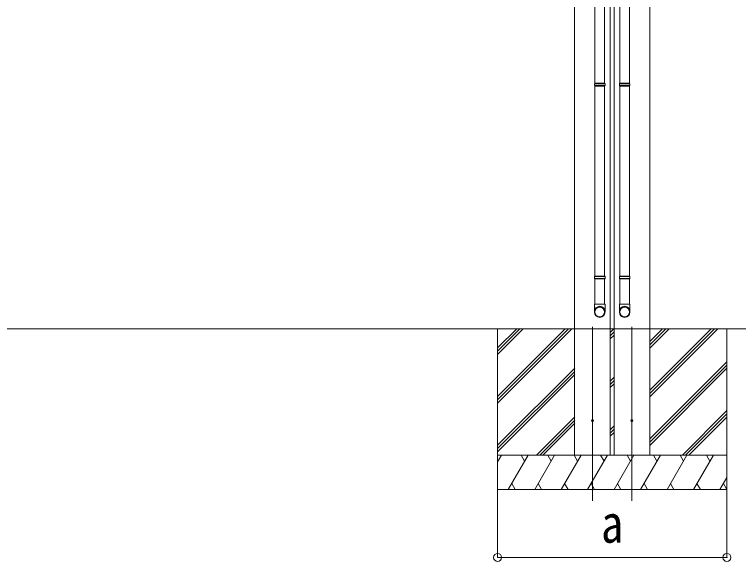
# Model space of a CAD drawing. Units: millimetres at full size; details may follow other scales. Extents: x -9783 to 33612, y -6828 to 13322.
# Drawn here: x -7181 to -4023, y -4430 to -2046 of the extents above; entities that cross this region are included whole.
import ezdxf
from ezdxf.enums import TextEntityAlignment as Align

# ---------------------------------------------------------------- set-up
doc = ezdxf.new("R2010")
doc.units = ezdxf.units.MM
doc.header["$LTSCALE"] = 35
doc.header["$PDMODE"] = 32
doc.header["$PDSIZE"] = 35
for name, color, linetype, lineweight in [('0-0_0', 7, 'Continuous', 9), ('0-1_本体', 4, 'Continuous', 9), ('0-2_部品', 7, 'Continuous', 9), ('0-8_PARTS2', 2, 'Continuous', 9), ('0-A_寸法', 6, 'Continuous', 9)]:
    doc.layers.add(name, color=color, linetype=linetype, lineweight=lineweight)
doc.styles.add('ＭＳ ゴシック', font='')
doc.styles.get('ＭＳ ゴシック').set_extended_font_data('MS Gothic')

msp = doc.modelspace()

# ---------------------------------------------------------------- linework, layer by layer
at = {"layer": '0-0_0'}
for p, q in [((-7577.81, -3415.77), (-1571.14, -3415.77)), ((-5073.84, -3415.77), (-5073.84, -4115.77)), ((-5073.84, -3711.1), (-4778.51, -3415.77)), ((-5073.84, -3725.24), (-4764.36, -3415.77)), ((-5073.84, -3739.38), (-4750.22, -3415.77)), ((-5073.84, -3498.97), (-4990.64, -3415.77)), ((-5073.84, -3513.11), (-4976.5, -3415.77)), ((-5073.84, -3527.25), (-4962.36, -3415.77)), ((-4582.58, -3415.77), (-4565.56, -3415.77)), ((-4582.11, -3431.51), (-4566.37, -3415.77)), ((-4582.11, -3445.65), (-4565.56, -3429.1)), ((-4410.06, -3712.01), (-4113.82, -3415.77)), ((-4410.06, -3683.72), (-4142.11, -3415.77)), ((-4410.06, -3697.87), (-4127.96, -3415.77)), ((-4410.06, -3499.88), (-4325.95, -3415.77)), ((-4410.06, -3485.74), (-4340.1, -3415.77)), ((-4410.06, -3471.59), (-4354.24, -3415.77)), ((-4073.84, -3415.77), (-4073.84, -4115.77)), ((-4582.11, -3459.79), (-4565.56, -3443.24)), ((-4410.06, -3895.86), (-4073.84, -3559.63)), ((-5073.84, -3923.23), (-4737.61, -3587.01)), ((-4410.06, -3910), (-4073.84, -3573.77)), ((-4410.06, -3924.14), (-4073.84, -3587.92)), ((-5073.84, -3937.37), (-4737.61, -3601.15)), ((-5073.84, -3951.51), (-4737.61, -3615.29)), ((-4582.11, -3643.64), (-4565.56, -3627.09)), ((-4582.11, -3657.78), (-4565.56, -3641.23)), ((-4582.11, -3671.92), (-4565.56, -3655.38)), ((-4267.84, -3965.77), (-4073.84, -3771.76)), ((-4253.7, -3965.77), (-4073.84, -3785.91)), ((-4904.24, -3965.77), (-4737.61, -3799.14)), ((-4890.1, -3965.77), (-4737.61, -3813.28)), ((-4239.56, -3965.77), (-4073.84, -3800.05)), ((-4875.96, -3965.77), (-4737.61, -3827.42)), ((-4582.11, -3855.77), (-4565.56, -3839.22)), ((-4582.11, -3869.91), (-4565.56, -3853.37)), ((-4582.11, -3884.06), (-4565.56, -3867.51)), ((-4073.84, -3965.77), (-5073.84, -3965.77)), ((-5073.84, -3996.01), (-5056.38, -3965.77)), ((-5027.51, -4115.77), (-4940.91, -3965.77)), ((-4955.91, -3991.75), (-4970.91, -3965.77)), ((-4912.04, -4115.77), (-4825.44, -3965.77)), ((-4840.44, -3991.75), (-4855.44, -3965.77)), ((-4796.57, -4115.77), (-4709.97, -3965.77)), ((-4724.97, -3991.75), (-4739.97, -3965.77)), ((-4681.1, -4115.77), (-4594.5, -3965.77)), ((-4609.5, -3991.75), (-4624.5, -3965.77)), ((-4565.63, -4115.77), (-4479.03, -3965.77)), ((-4494.03, -3991.75), (-4509.03, -3965.77)), ((-4450.16, -4115.77), (-4363.56, -3965.77)), ((-4378.56, -3991.75), (-4393.56, -3965.77)), ((-4334.69, -4115.77), (-4248.09, -3965.77)), ((-4278.09, -3965.77), (-4263.09, -3991.75)), ((-4219.22, -4115.77), (-4132.62, -3965.77)), ((-4147.62, -3991.75), (-4162.62, -3965.77)), ((-5071.38, -3991.75), (-5073.84, -3987.5)), ((-4103.75, -4115.77), (-4073.84, -4063.96)), ((-5012.51, -4089.79), (-4997.51, -4115.77)), ((-4897.04, -4089.79), (-4882.04, -4115.77)), ((-4781.57, -4089.79), (-4766.57, -4115.77)), ((-4666.1, -4089.79), (-4651.1, -4115.77)), ((-4550.63, -4089.79), (-4535.63, -4115.77)), ((-4435.16, -4089.79), (-4420.16, -4115.77)), ((-4319.69, -4089.79), (-4304.69, -4115.77)), ((-4204.22, -4089.79), (-4189.22, -4115.77)), ((-4088.75, -4089.79), (-4073.84, -4115.77)), ((-5073.84, -4115.77), (-4073.84, -4115.77))]:
    msp.add_line(p, q, dxfattribs=at)
at = {"layer": '0-1_本体'}
for p, q in [((-4737.84, -1085.77), (-4737.84, -3965.77)), ((-4410.29, -1085.77), (-4410.29, -3965.77)), ((-4582.34, -1260.89), (-4582.34, -3965.77)), ((-4565.79, -1260.89), (-4565.79, -3965.77))]:
    msp.add_line(p, q, dxfattribs=at)
at = {"layer": '0-2_部品'}
for p, q in [((-4649.34, -1401.83), (-4649.34, -2346.02)), ((-4607.34, -1401.83), (-4607.34, -2346.02)), ((-4540.79, -1401.83), (-4540.79, -2346.02)), ((-4498.79, -1401.83), (-4498.79, -2346.02)), ((-4651.34, -2348.02), (-4650.34, -2346.02)), ((-4651.34, -2348.02), (-4605.34, -2348.02)), ((-4651.34, -2348.02), (-4651.34, -2356.02)), ((-4651.34, -2356.02), (-4605.34, -2356.02)), ((-4651.34, -2356.02), (-4650.34, -2358.02)), ((-4650.34, -2346.02), (-4606.34, -2346.02)), ((-4650.34, -2358.02), (-4606.34, -2358.02)), ((-4649.34, -2358.02), (-4649.34, -3186.2)), ((-4607.34, -2358.02), (-4607.34, -3186.2)), ((-4605.34, -2348.02), (-4606.34, -2346.02)), ((-4542.79, -2348.02), (-4541.79, -2346.02)), ((-4496.79, -2348.02), (-4542.79, -2348.02)), ((-4496.79, -2356.02), (-4542.79, -2356.02)), ((-4497.79, -2346.02), (-4541.79, -2346.02)), ((-4497.79, -2358.02), (-4541.79, -2358.02)), ((-4540.79, -2358.02), (-4540.79, -3186.2)), ((-4498.79, -2358.02), (-4498.79, -3186.2)), ((-4496.79, -2348.02), (-4497.79, -2346.02)), ((-4496.79, -2356.02), (-4497.79, -2358.02)), ((-4496.79, -2348.02), (-4496.79, -2356.02)), ((-4651.34, -3188.2), (-4650.34, -3186.2)), ((-4651.34, -3188.2), (-4605.34, -3188.2)), ((-4651.34, -3188.2), (-4651.34, -3196.2)), ((-4650.34, -3186.2), (-4606.34, -3186.2)), ((-4605.34, -3188.2), (-4606.34, -3186.2)), ((-4542.79, -3188.2), (-4541.79, -3186.2)), ((-4496.79, -3188.2), (-4542.79, -3188.2)), ((-4497.79, -3186.2), (-4541.79, -3186.2)), ((-4496.79, -3188.2), (-4497.79, -3186.2)), ((-4496.79, -3188.2), (-4496.79, -3196.2)), ((-4651.34, -3196.2), (-4605.34, -3196.2)), ((-4651.34, -3196.2), (-4650.34, -3198.2)), ((-4650.34, -3198.2), (-4606.34, -3198.2)), ((-4649.34, -3198.2), (-4649.34, -3308.2)), ((-4607.34, -3198.2), (-4607.34, -3308.2)), ((-4496.79, -3196.2), (-4542.79, -3196.2)), ((-4497.79, -3198.2), (-4541.79, -3198.2)), ((-4540.79, -3198.2), (-4540.79, -3308.2)), ((-4498.79, -3198.2), (-4498.79, -3308.2)), ((-4496.79, -3196.2), (-4497.79, -3198.2)), ((-4651.34, -3342.34), (-4651.34, -3308.2)), ((-4651.34, -3308.2), (-4605.34, -3308.2)), ((-4605.34, -3342.34), (-4605.34, -3308.2)), ((-4542.79, -3342.34), (-4542.79, -3308.2)), ((-4496.79, -3308.2), (-4542.79, -3308.2)), ((-4496.79, -3342.34), (-4496.79, -3308.2))]:
    msp.add_line(p, q, dxfattribs=at)
for points in [[(-4605.34, -2348.02), (-4605.34, -2356.02), (-4606.34, -2358.02)], [(-4542.79, -2348.02), (-4542.79, -2356.02), (-4541.79, -2358.02)], [(-4605.34, -3188.2), (-4605.34, -3196.2), (-4606.34, -3198.2)], [(-4542.79, -3188.2), (-4542.79, -3196.2), (-4541.79, -3198.2)]]:
    msp.add_lwpolyline(points, dxfattribs=at)
for centre in [(-4660.09, -3815.77), (-4488.04, -3815.77)]:
    msp.add_circle(centre, 4.5, dxfattribs=at)
for centre, major_axis, ratio, start_param, end_param in [((-4628.34, -3340.6), (23, 0), 0.996195, 6.2831853, 9.424778), ((-4628.34, -3342.34), (23, 0), 0.996195, 6.2831853, 9.424778), ((-4628.34, -3342.34), (0, -23.43), 0.981806, 4.712389, 7.8539816), ((-4519.79, -3340.6), (-23, 0), 0.996195, 3.1415927, 6.2831853), ((-4519.79, -3342.34), (-23, 0), 0.996195, 3.1415927, 6.2831853), ((-4519.79, -3342.34), (0, -23.43), 0.981806, 4.712389, 7.8539816)]:
    msp.add_ellipse(centre, major_axis=major_axis, ratio=ratio, start_param=start_param, end_param=end_param, dxfattribs=at)
for centre, major_axis in [((-4628.34, -3342.34), (-21, 0)), ((-4519.79, -3342.34), (21, 0))]:
    msp.add_ellipse(centre, major_axis=major_axis, ratio=0.996195, dxfattribs=at)
at = {"layer": '0-8_PARTS2'}
for p, q in [((-4660.33, -3406.56), (-4660.33, -4165.77)), ((-4487.81, -3406.56), (-4487.81, -4165.77))]:
    msp.add_line(p, q, dxfattribs=at)
at = {"layer": '0-A_寸法'}
for p, q in [((-5073.84, -4412.16), (-5073.84, -4115.77)), ((-5073.84, -4172.18), (-5073.84, -4115.77)), ((-4073.84, -4412.16), (-4073.84, -4115.77)), ((-5073.84, -4412.16), (-4073.84, -4412.16))]:
    msp.add_line(p, q, dxfattribs=at)
for p in [(-5073.84, -4412.16), (-4073.84, -4412.16)]:
    msp.add_point(p, dxfattribs=at)

# ---------------------------------------------------------------- texts
at = {"layer": '0-A_寸法', "color": 7, "style": 'ＭＳ ゴシック', "width": 0.85}
msp.add_text('a', height=166.8, dxfattribs=at).set_placement((-4622.6, -4397.78), align=Align.BOTTOM_LEFT)

doc.saveas('drawing.dxf')
